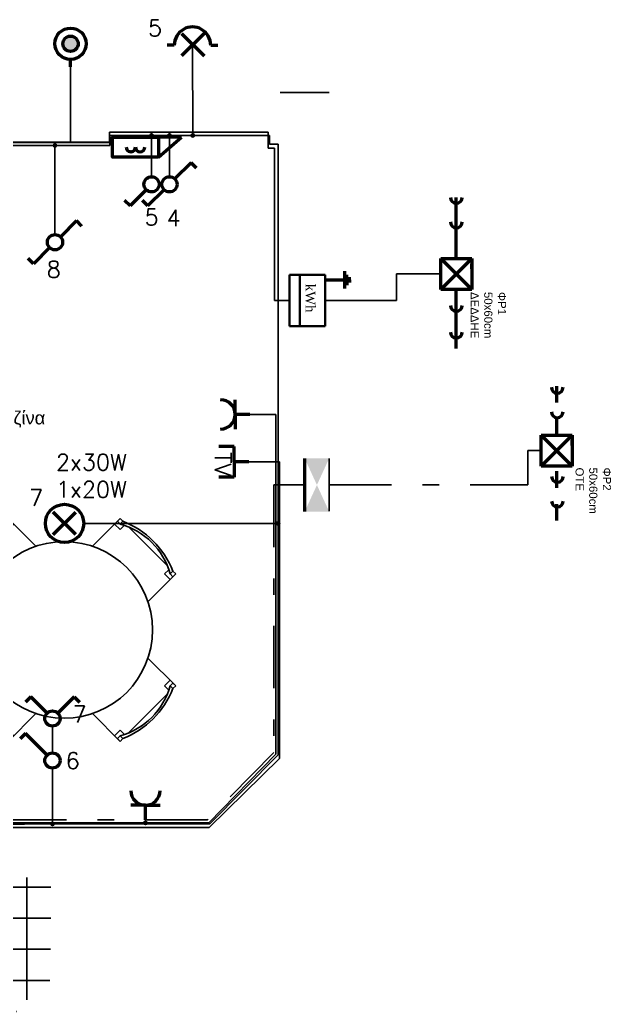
# Model space of a CAD drawing. Header units: metres. Extents: x -82.3 to -56.2, y 15.4 to 27.6.
# Drawn here: x -59.81 to -56.2, y 15.67 to 21.73 of the extents above; entities that cross this region are included whole.
import ezdxf
from ezdxf.lldxf.tags import DXFTag

# ---------------------------------------------------------------- set-up
doc = ezdxf.new("R2010")
doc.units = ezdxf.units.M
doc.header["$LTSCALE"] = 0.1
doc.linetypes.add('ACAD_ISO12W100', pattern=[21, 12, -3, 0, -3, 0, -3])
doc.linetypes.add('DASHDOT', pattern=[25.4, 12.7, -6.35, 0, -6.35])
for name, color, linetype in [('00-03-ekswterikoi', 254, 'Continuous'), ('00-03-furn', 254, 'Continuous'), ('00-03-wall', 255, 'Continuous'), ('BUILD_FL002_USER', 254, 'Continuous'), ('Γραμμή TV', 30, 'DIVIDE2'), ('Γραμμή Κουδουνιών-Κλειδαριάς', 190, 'Continuous'), ('Γραμμή Ρευματοδοτών', 3, 'Continuous'), ('Γραμμή Τηλεφώνου', 30, 'DASHDOT'), ('Γραμμή Φωτισμού', 5, 'Continuous'), ('Παροχή', 11, 'Continuous')]:
    doc.layers.add(name, color=color, linetype=linetype)
doc.layers.add('Electrical', color=255, linetype='Continuous', lineweight=50)
doc.styles.add('KANABOS', font='arial.ttf')
doc.styles.add('Romans', font='Romans.shx')
tags = doc.linetypes.add('DIVIDE2', pattern=[0.625, 0.25, -0.125, 0, -0.125, 0, -0.125]).pattern_tags.tags
tags[14:15] = [DXFTag(74, 4), DXFTag(75, 0), DXFTag(340, '0'), DXFTag(46, 1.0), DXFTag(50, 0.0), DXFTag(44, 0.0), DXFTag(45, 0.0)]
tags[12:13] = [DXFTag(74, 4), DXFTag(75, 0), DXFTag(340, '0'), DXFTag(46, 1.0), DXFTag(50, 0.0), DXFTag(44, 0.0), DXFTag(45, 0.0)]
tags[10:11] = [DXFTag(74, 4), DXFTag(75, 0), DXFTag(340, '0'), DXFTag(46, 1.0), DXFTag(50, 0.0), DXFTag(44, 0.0), DXFTag(45, 0.0)]
tags[8:9] = [DXFTag(74, 4), DXFTag(75, 0), DXFTag(340, '0'), DXFTag(46, 1.0), DXFTag(50, 0.0), DXFTag(44, 0.0), DXFTag(45, 0.0)]
tags[6:7] = [DXFTag(74, 4), DXFTag(75, 0), DXFTag(340, '0'), DXFTag(46, 1.0), DXFTag(50, 0.0), DXFTag(44, 0.0), DXFTag(45, 0.0)]
tags[4:5] = [DXFTag(74, 4), DXFTag(75, 0), DXFTag(340, '0'), DXFTag(46, 1.0), DXFTag(50, 0.0), DXFTag(44, 0.0), DXFTag(45, 0.0)]
pattern_1 = [(0, (-135.498, -2.004), (0, 6.985), [5.08, -1.905]), (90, (-135.498, -2.004), (-6.985, 4e-16), [5.08, -1.905])]

# ---------------------------------------------------------------- blocks, each defined once
blk = doc.blocks.new('SYMBOL_Table_1_2D')
blk.add_circle((0, 0), 0.45)
blk = doc.blocks.new('table1')
at = {"extrusion": (-0.707107, 0.707107, -4.59227e-16)}
for p, q in [((67.3719, 23.3632, 1.44), (67.3549, 23.3463, 1.44)), ((67.0324, 23.0238, 1.44), (67.0494, 23.0408, 1.44))]:
    blk.add_line(p, q, dxfattribs=at)
for p, q in [((67.3719, 23.3632, 1.44), (67.3549, 23.3463, 1.44)), ((67.3719, 23.3632, 1.44), (67.3888, 23.3463, 1.44)), ((67.3719, 23.3632, 1.44), (67.5416, 23.1935, 1.44)), ((67.8863, 23.1935, 1.44), (68.056, 23.3632, 1.44)), ((68.056, 23.3632, 1.44), (68.039, 23.3463, 1.44)), ((68.056, 23.3632, 1.44), (68.0729, 23.3463, 1.44)), ((67.0842, 23.0755, 1.44), (67.3201, 23.3115, 1.44)), ((67.3459, 23.3213, 1.44), (67.3719, 23.2954, 1.44)), ((67.3719, 23.3293, 1.44), (67.3549, 23.3463, 1.44)), ((67.3719, 23.3293, 1.44), (67.3888, 23.3463, 1.44)), ((68.056, 23.3293, 1.44), (68.039, 23.3463, 1.44)), ((68.056, 23.3293, 1.44), (68.0729, 23.3463, 1.44)), ((68.0819, 23.3213, 1.44), (68.056, 23.2954, 1.44)), ((68.1077, 23.3115, 1.44), (68.3436, 23.0755, 1.44)), ((67.0324, 23.0238, 1.44), (67.0494, 23.0408, 1.44)), ((67.0324, 23.0238, 1.44), (67.0494, 23.0069, 1.44)), ((67.2021, 22.8541, 1.44), (67.0324, 23.0238, 1.44)), ((67.0664, 23.0238, 1.44), (67.0494, 23.0408, 1.44)), ((67.0664, 23.0238, 1.44), (67.0494, 23.0069, 1.44)), ((67.0744, 23.0498, 1.44), (67.1003, 23.0238, 1.44)), ((68.3954, 23.0238, 1.44), (68.2257, 22.8541, 1.44)), ((68.3534, 23.0498, 1.44), (68.3275, 23.0238, 1.44)), ((68.3614, 23.0238, 1.44), (68.3784, 23.0408, 1.44)), ((68.3614, 23.0238, 1.44), (68.3784, 23.0069, 1.44)), ((68.3954, 23.0238, 1.44), (68.3784, 23.0408, 1.44)), ((68.3954, 23.0238, 1.44), (68.3784, 23.0069, 1.44)), ((67.2021, 22.5094, 1.44), (67.0324, 22.3397, 1.44)), ((68.3954, 22.3397, 1.44), (68.2257, 22.5094, 1.44)), ((67.0324, 22.3397, 1.44), (67.0494, 22.3567, 1.44)), ((67.0324, 22.3397, 1.44), (67.0494, 22.3227, 1.44)), ((67.0664, 22.3397, 1.44), (67.0494, 22.3567, 1.44)), ((67.0664, 22.3397, 1.44), (67.0494, 22.3227, 1.44)), ((67.0744, 22.3138, 1.44), (67.1003, 22.3397, 1.44)), ((68.3534, 22.3138, 1.44), (68.3275, 22.3397, 1.44)), ((68.3614, 22.3397, 1.44), (68.3784, 22.3567, 1.44)), ((68.3614, 22.3397, 1.44), (68.3784, 22.3227, 1.44)), ((68.3954, 22.3397, 1.44), (68.3784, 22.3567, 1.44)), ((68.3954, 22.3397, 1.44), (68.3784, 22.3227, 1.44)), ((67.0842, 22.288, 1.44), (67.3201, 22.052, 1.44)), ((68.1077, 22.052, 1.44), (68.3436, 22.288, 1.44)), ((67.3719, 22.0003, 1.44), (67.5416, 22.17, 1.44)), ((67.8863, 22.17, 1.44), (68.056, 22.0003, 1.44)), ((67.3459, 22.0422, 1.44), (67.3719, 22.0682, 1.44)), ((67.3719, 22.0342, 1.44), (67.3549, 22.0173, 1.44)), ((67.3719, 22.0342, 1.44), (67.3888, 22.0173, 1.44)), ((68.056, 22.0342, 1.44), (68.039, 22.0173, 1.44)), ((68.0819, 22.0422, 1.44), (68.056, 22.0682, 1.44)), ((68.056, 22.0342, 1.44), (68.0729, 22.0173, 1.44)), ((67.3719, 22.0003, 1.44), (67.3549, 22.0173, 1.44)), ((67.3719, 22.0003, 1.44), (67.3888, 22.0173, 1.44)), ((68.056, 22.0003, 1.44), (68.039, 22.0173, 1.44)), ((68.056, 22.0003, 1.44), (68.0729, 22.0173, 1.44))]:
    blk.add_line(p, q)
at = {"extrusion": (0.707107, 0.707107, 0)}
for p, q in [((67.3719, 23.3632, 1.44), (67.3888, 23.3463, 1.44)), ((68.3954, 22.3397, 1.44), (68.3784, 22.3567, 1.44))]:
    blk.add_line(p, q, dxfattribs=at)
at = {"extrusion": (-0.707107, 0.707107, 0)}
for p, q in [((68.056, 23.3632, 1.44), (68.039, 23.3463, 1.44)), ((67.0324, 22.3397, 1.44), (67.0494, 22.3567, 1.44))]:
    blk.add_line(p, q, dxfattribs=at)
at = {"extrusion": (0.707107, 0.707107, -4.59227e-16)}
for p, q in [((68.056, 23.3632, 1.44), (68.0729, 23.3463, 1.44)), ((68.3954, 23.0238, 1.44), (68.3784, 23.0408, 1.44))]:
    blk.add_line(p, q, dxfattribs=at)
at = {"extrusion": (-0.70573, -0.70573, 0.062378)}
for p, q in [((67.3719, 23.3293, 1.44), (67.3549, 23.3463, 1.44)), ((68.056, 23.2954, 1.44), (68.022, 23.3293, 1.44)), ((68.056, 23.3293, 1.44), (68.039, 23.3463, 1.44)), ((68.3275, 23.0238, 1.44), (68.3614, 22.9899, 1.44)), ((68.3614, 23.0238, 1.44), (68.3784, 23.0069, 1.44)), ((68.3614, 22.3397, 1.44), (68.3784, 22.3227, 1.44))]:
    blk.add_line(p, q, dxfattribs=at)
at = {"extrusion": (0.70573, -0.70573, 0.062378)}
for p, q in [((67.3719, 23.3293, 1.44), (67.3888, 23.3463, 1.44)), ((67.3719, 23.2954, 1.44), (67.4058, 23.3293, 1.44)), ((68.056, 23.3293, 1.44), (68.0729, 23.3463, 1.44)), ((68.056, 23.3293, 1.44), (68.0729, 23.3463, 1.44)), ((67.0664, 23.0238, 1.44), (67.0494, 23.0069, 1.44)), ((67.1003, 23.0238, 1.44), (67.0664, 22.9899, 1.44)), ((67.0664, 22.3397, 1.44), (67.0494, 22.3227, 1.44)), ((67.0664, 22.3397, 1.44), (67.0494, 22.3227, 1.44))]:
    blk.add_line(p, q, dxfattribs=at)
at = {"extrusion": (-0.707107, -0.707107, 0)}
for p, q in [((67.0324, 23.0238, 1.44), (67.0494, 23.0069, 1.44)), ((68.056, 22.0003, 1.44), (68.039, 22.0173, 1.44))]:
    blk.add_line(p, q, dxfattribs=at)
at = {"extrusion": (0.70573, 0.70573, 0.062378)}
for p, q in [((67.0664, 23.0238, 1.44), (67.0494, 23.0408, 1.44)), ((67.0664, 23.0238, 1.44), (67.0494, 23.0408, 1.44)), ((67.0664, 22.3397, 1.44), (67.0494, 22.3567, 1.44)), ((67.1003, 22.3397, 1.44), (67.0664, 22.3737, 1.44)), ((67.3719, 22.0682, 1.44), (67.4058, 22.0342, 1.44)), ((67.3719, 22.0342, 1.44), (67.3888, 22.0173, 1.44)), ((68.056, 22.0342, 1.44), (68.0729, 22.0173, 1.44)), ((68.056, 22.0342, 1.44), (68.0729, 22.0173, 1.44))]:
    blk.add_line(p, q, dxfattribs=at)
at = {"extrusion": (-0.70573, 0.70573, 0.062378)}
for p, q in [((68.3614, 23.0238, 1.44), (68.3784, 23.0408, 1.44)), ((68.3275, 22.3397, 1.44), (68.3614, 22.3737, 1.44)), ((68.3614, 22.3397, 1.44), (68.3784, 22.3567, 1.44)), ((67.3719, 22.0342, 1.44), (67.3549, 22.0173, 1.44)), ((68.056, 22.0682, 1.44), (68.022, 22.0342, 1.44)), ((68.056, 22.0342, 1.44), (68.039, 22.0173, 1.44))]:
    blk.add_line(p, q, dxfattribs=at)
at = {"extrusion": (0.707107, -0.707107, 0)}
for p, q in [((68.3954, 23.0238, 1.44), (68.3784, 23.0069, 1.44)), ((67.3719, 22.0003, 1.44), (67.3888, 22.0173, 1.44))]:
    blk.add_line(p, q, dxfattribs=at)
at = {"extrusion": (-0.707107, -0.707107, -4.59227e-16)}
for p, q in [((67.0324, 22.3397, 1.44), (67.0494, 22.3227, 1.44)), ((67.3719, 22.0003, 1.44), (67.3549, 22.0173, 1.44))]:
    blk.add_line(p, q, dxfattribs=at)
at = {"extrusion": (0.707107, -0.707107, -4.59227e-16)}
for p, q in [((68.3954, 22.3397, 1.44), (68.3784, 22.3227, 1.44)), ((68.056, 22.0003, 1.44), (68.0729, 22.0173, 1.44))]:
    blk.add_line(p, q, dxfattribs=at)
for centre, major_axis, start_param, end_param in [((67.5526, 22.8431, 1.44), (0.3823, 0.3823), 1.159768, 1.981825), ((67.4882, 22.9075, 1.44), (-0.3094, 0.3094), -0.516182, 0.516262), ((67.9396, 22.9075, 1.44), (0.3094, 0.3094), 5.767004, 6.799447), ((67.8752, 22.8431, 1.44), (0.3823, 0.3823), 5.872157, 6.694214), ((67.4882, 22.4561, 1.44), (-0.3094, 0.3094), 1.054535, 2.086978), ((67.9396, 22.4561, 1.44), (-0.3094, 0.3094), 2.625331, 3.657774), ((67.5526, 22.5204, 1.44), (0.3823, 0.3823), 2.730564, 3.552621), ((67.8752, 22.5204, 1.44), (0.3823, 0.3823), 4.301361, 5.123417)]:
    blk.add_ellipse(centre, major_axis=major_axis, ratio=1, start_param=start_param, end_param=end_param)
at = {"xscale": 1.200000000000008, "yscale": 1.200000000000008, "zscale": 1.500000000000004, "rotation": 44.99999999999956}
blk.add_blockref('SYMBOL_Table_1_2D', (67.7139, 22.6818, 1.44), dxfattribs=at)

msp = doc.modelspace()

# ---------------------------------------------------------------- hatches: boundary and pattern name
at = {"layer": '00-03-ekswterikoi', "ltscale": 0.3}
h = msp.add_hatch(dxfattribs=at)
h.set_pattern_fill('NET', color=253, scale=0.06, style=0)
h.set_pattern_definition([(0, (-57.09974, 25.57588), (0, 0.1905), []), (90, (-57.09974, 25.57588), (-0.1905, 1e-17), [])])
h.paths.add_polyline_path([(-62.4447, 15.7377), (-60.0197, 15.747), (-59.8772, 15.7435), (-60.0197, 15.747), (-60.0197, 15.8549), (-59.8294, 15.6667), (-59.8294, 15.7417), (-59.6294, 15.7417), (-59.6197, 16.1908), (-59.6197, 16.4908), (-60.4697, 16.4908), (-60.4697, 16.5057), (-60.5197, 16.5057), (-61.7197, 16.5057), (-61.7697, 16.5057), (-61.7697, 16.4908), (-62.4447, 16.4908)])
at = {"layer": 'Electrical', "ltscale": 2}
h = msp.add_hatch(color=256, dxfattribs=at)
h.dxf.hatch_style = 1
edge = h.paths.add_edge_path()
edge.add_arc((-59.4997, 21.5888), 0.0469, 0, 360)
at = {"layer": 'Electrical', "linetype": 'Continuous'}
h = msp.add_hatch(color=256, dxfattribs=at)
h.paths.add_polyline_path([(-57.9942, 18.8904), (-58.0687, 18.7282), (-57.9198, 18.7282)])
h.paths.add_polyline_path([(-58.0687, 19.0526), (-57.9942, 18.8904), (-57.9198, 19.0526)])
at = {"layer": 'Γραμμή Ρευματοδοτών', "ltscale": 0.3}
h = msp.add_hatch(dxfattribs=at)
h.set_pattern_fill('ANGLE', color=256)
h.set_pattern_definition(pattern_1)
h.paths.add_polyline_path([(-59.0325, 16.8237), (-59.0525, 16.8237, 0.159286), (-59.0506, 16.8178), (-59.0345, 16.8178, 0.159286)])
h.paths.add_polyline_path([(-59.0345, 16.8178), (-59.0506, 16.8178, 0.507313)])
h.paths.add_polyline_path([(-59.0425, 16.8337), (-59.0425, 16.8237), (-59.0325, 16.8237, 0.414214)])
h.paths.add_polyline_path([(-59.0425, 16.8337, 0.414214), (-59.0525, 16.8237), (-59.0425, 16.8237)])
h.paths.add_polyline_path([(-60.6487, 20.9537), (-60.6587, 20.9537), (-60.6587, 20.9437, 0.414214)])
h.paths.add_polyline_path([(-60.6587, 20.9537), (-60.6687, 20.9537, 0.414214), (-60.6587, 20.9437)])
h.paths.add_polyline_path([(-60.6687, 20.9537), (-60.6487, 20.9537, 1)])
h.paths.add_polyline_path([(-61.7976, 20.9537), (-61.7776, 20.9537, 1)])
h.paths.add_polyline_path([(-61.7776, 20.9537), (-61.7876, 20.9537), (-61.7876, 20.9437, 0.414214)])
h.paths.add_polyline_path([(-61.7876, 20.9537), (-61.7976, 20.9537, 0.414214), (-61.7876, 20.9437)])
h = msp.add_hatch(dxfattribs=at)
h.set_pattern_fill('ANGLE', color=256)
h.set_pattern_definition(pattern_1)
h.paths.add_polyline_path([(-59.0425, 16.8337, 0.414214), (-59.0525, 16.8237), (-59.0425, 16.8237)])
h.paths.add_polyline_path([(-59.0425, 16.8337), (-59.0425, 16.8237), (-59.0325, 16.8237, 0.414214)])
h.paths.add_polyline_path([(-59.0325, 16.8237), (-59.0425, 16.8237), (-59.0525, 16.8237, 0.159286), (-59.0506, 16.8178), (-59.0345, 16.8178, 0.159286)])
h.paths.add_polyline_path([(-59.0345, 16.8178), (-59.0506, 16.8178, 0.507313)])
at = {"layer": 'Γραμμή Φωτισμού', "ltscale": 0.3}
h = msp.add_hatch(dxfattribs=at)
h.set_pattern_fill('ANGLE', color=256)
h.set_pattern_definition(pattern_1)
h.paths.add_polyline_path([(-59.0144, 21.0284), (-58.9944, 21.0284, 1)])
h.paths.add_polyline_path([(-59.0044, 21.0284), (-59.0144, 21.0284, 0.414214), (-59.0044, 21.0184)])
h.paths.add_polyline_path([(-58.9944, 21.0284), (-59.0044, 21.0284), (-59.0044, 21.0184, 0.414214)])
h.paths.add_polyline_path([(-58.9056, 21.0284), (-58.8856, 21.0284, 1)])
h.paths.add_polyline_path([(-58.8956, 21.0284), (-58.9056, 21.0284, 0.414214), (-58.8956, 21.0184)])
h.paths.add_polyline_path([(-58.8856, 21.0284), (-58.8956, 21.0284), (-58.8956, 21.0184, 0.414214)])
h = msp.add_hatch(dxfattribs=at)
h.set_pattern_fill('ANGLE', color=256)
h.set_pattern_definition(pattern_1)
h.paths.add_polyline_path([(-59.0144, 21.0284), (-58.9944, 21.0284, 1)])
h.paths.add_polyline_path([(-58.9944, 21.0284), (-59.0044, 21.0284), (-59.0044, 21.0184, 0.414214)])
h.paths.add_polyline_path([(-59.0044, 21.0284), (-59.0144, 21.0284, 0.414214), (-59.0044, 21.0184)])
h = msp.add_hatch(dxfattribs=at)
h.set_pattern_fill('ANGLE', color=256)
h.set_pattern_definition(pattern_1)
h.paths.add_polyline_path([(-58.9056, 21.0284), (-58.8856, 21.0284, 1)])
h.paths.add_polyline_path([(-58.8956, 21.0284), (-58.9056, 21.0284, 0.414214), (-58.8956, 21.0184)])
h.paths.add_polyline_path([(-58.8856, 21.0284), (-58.8956, 21.0284), (-58.8956, 21.0184, 0.414214)])
h = msp.add_hatch(dxfattribs=at)
h.set_pattern_fill('ANGLE', color=256)
h.set_pattern_definition([(0, (-135.355, -2.004), (0, 6.985), [5.08, -1.905]), (90, (-135.355, -2.004), (-6.985, 4e-16), [5.08, -1.905])])
h.paths.add_polyline_path([(-58.7627, 21.0284), (-58.7427, 21.0284, 1)])
h.paths.add_polyline_path([(-58.7527, 21.0284), (-58.7627, 21.0284, 0.414214), (-58.7527, 21.0184)])
h.paths.add_polyline_path([(-58.7427, 21.0284), (-58.7527, 21.0284), (-58.7527, 21.0184, 0.414214)])
h = msp.add_hatch(dxfattribs=at)
h.set_pattern_fill('ANGLE', color=256)
h.set_pattern_definition(pattern_1)
h.paths.add_polyline_path([(-58.7528, 21.0384), (-58.7527, 21.0284), (-58.7427, 21.0284, 0.415223)])
h.paths.add_polyline_path([(-58.7528, 21.0384, 0.413205), (-58.7627, 21.0284), (-58.7527, 21.0284)])
h.paths.add_polyline_path([(-58.7427, 21.0284), (-58.7527, 21.0284), (-58.7627, 21.0284, 1)])
h = msp.add_hatch(dxfattribs=at)
h.set_pattern_fill('ANGLE', color=256)
h.set_pattern_definition(pattern_1)
h.paths.add_polyline_path([(-59.6047, 20.9671), (-59.5847, 20.9671, 1)])
h.paths.add_polyline_path([(-59.5947, 20.9671), (-59.6047, 20.9671, 0.414214), (-59.5947, 20.9571)])
h.paths.add_polyline_path([(-59.5847, 20.9671), (-59.5947, 20.9671), (-59.5947, 20.9571, 0.414214)])
h = msp.add_hatch(dxfattribs=at)
h.set_pattern_fill('ANGLE', color=256)
h.set_pattern_definition(pattern_1)
h.paths.add_polyline_path([(-59.5847, 20.9671), (-59.5947, 20.9671), (-59.5947, 20.9571, 0.414214)])
h.paths.add_polyline_path([(-59.6047, 20.9671), (-59.5847, 20.9671, 1)])
h.paths.add_polyline_path([(-59.5947, 20.9671), (-59.6047, 20.9671, 0.414214), (-59.5947, 20.9571)])
h = msp.add_hatch(dxfattribs=at)
h.set_pattern_fill('ANGLE', color=256)
h.set_pattern_definition(pattern_1)
h.paths.add_polyline_path([(-58.2318, 18.6653, 0.414214), (-58.2418, 18.6553), (-58.2318, 18.6553)])
h.paths.add_polyline_path([(-58.2318, 18.6553), (-58.2418, 18.6553, 0.414214), (-58.2318, 18.6453)])
h.paths.add_polyline_path([(-58.2318, 18.6653), (-58.2318, 18.6553), (-58.2318, 18.6453, 0.414214), (-58.2218, 18.6553, 0.414214)])
h = msp.add_hatch(dxfattribs=at)
h.set_pattern_fill('ANGLE', color=256)
h.set_pattern_definition(pattern_1)
h.paths.add_polyline_path([(-59.6023, 16.8237), (-59.6104, 16.8237), (-59.6104, 16.8178), (-59.6004, 16.8178, 0.159286)], flags=17)
h.paths.add_polyline_path([(-59.6004, 16.8178), (-59.6104, 16.8178), (-59.6204, 16.8177, 0.996005)])
h.paths.add_polyline_path([(-59.6104, 16.8278), (-59.6104, 16.8178), (-59.6004, 16.8178, 0.159286), (-59.6023, 16.8237, 0.239149)])
h.paths.add_polyline_path([(-59.6104, 16.8278, 0.239149), (-59.6185, 16.8237), (-59.6104, 16.8237)])
h.paths.add_polyline_path([(-59.6104, 16.8237), (-59.6185, 16.8237, 0.159286), (-59.6204, 16.8178, 0.002002), (-59.6204, 16.8177), (-59.6104, 16.8178)])
h = msp.add_hatch(dxfattribs=at)
h.set_pattern_fill('ANGLE', color=256)
h.set_pattern_definition(pattern_1)
h.paths.add_polyline_path([(-59.6104, 16.8278), (-59.6104, 16.8237), (-59.6023, 16.8237, 0.239149)])
h.paths.add_polyline_path([(-59.6023, 16.8237), (-59.6104, 16.8237), (-59.6104, 16.8178), (-59.6004, 16.8178, 0.159286)])
h.paths.add_polyline_path([(-59.6104, 16.8237), (-59.6185, 16.8237, 0.159286), (-59.6204, 16.8178, 0.002002), (-59.6204, 16.8177), (-59.6104, 16.8178)])
h.paths.add_polyline_path([(-59.6104, 16.8278, 0.239149), (-59.6185, 16.8237), (-59.6104, 16.8237)])
h.paths.add_polyline_path([(-59.6004, 16.8178), (-59.6104, 16.8178), (-59.6204, 16.8177, 0.996005)])
h = msp.add_hatch(dxfattribs=at)
h.set_pattern_fill('ANGLE', color=256)
h.set_pattern_definition(pattern_1)
h.paths.add_polyline_path([(-59.6023, 16.8237), (-59.6104, 16.8237), (-59.6104, 16.8178), (-59.6004, 16.8178, 0.159286)])

# ---------------------------------------------------------------- linework, layer by layer
at = {"layer": '00-03-wall', "ltscale": 0.3}
for p, q in [((-58.2197, 21.2908), (-57.9197, 21.2908)), ((-57.9197, 19.0526), (-57.9197, 18.7295))]:
    msp.add_line(p, q, dxfattribs=at)
at = {"layer": 'Electrical'}
for p, q in [((-58.8213, 21.6511, -7.96), (-58.6841, 21.514, -7.96)), ((-58.6841, 21.6511, -7.96), (-58.8213, 21.514, -7.96)), ((-58.8658, 21.5806, -7.96), (-58.9102, 21.5806, -7.96)), ((-58.6435, 21.5806, -7.96), (-58.599, 21.5806, -7.96)), ((-59.4997, 21.4474, -7.96), (-59.4997, 21.493, -7.96)), ((-57.8265, 20.1978, 1.44), (-57.8265, 20.0916, 1.44)), ((-57.8109, 20.1447, 1.44), (-57.8109, 20.1759, 1.44)), ((-57.7953, 20.1447, 1.44), (-57.7953, 20.1603, 1.44)), ((-57.8109, 20.1447, 1.44), (-57.8109, 20.1134, 1.44)), ((-57.7953, 20.1447, 1.44), (-57.7953, 20.1291, 1.44)), ((-58.4938, 19.3222, -0.7047), (-58.4938, 19.4116, -0.7047)), ((-58.4043, 19.3222, -0.7047), (-58.4938, 19.3222, -0.7047)), ((-58.4938, 19.3222, -0.7047), (-58.4938, 19.2327, -0.7047)), ((-58.4105, 19.0323, -7.96), (-58.5, 19.0323, -7.96)), ((-58.5466, 18.9389, -7.96), (-58.5933, 18.9389, -7.96)), ((-59.4679, 18.5867, -7.96), (-59.6051, 18.7239, -7.96)), ((-59.6051, 18.5867, -7.96), (-59.4679, 18.7239, -7.96)), ((-59.0425, 16.9318, -7.96), (-59.132, 16.9318, -7.96)), ((-59.0425, 16.8424, -7.96), (-59.0425, 16.9318, -7.96)), ((-59.0425, 16.9318, -7.96), (-58.9531, 16.9318, -7.96))]:
    msp.add_line(p, q, dxfattribs=at)
at = {"layer": 'Electrical', "linetype": 'Continuous'}
for p, q in [((-58.8219, 21.0175, -7.96), (-58.9623, 21.0175, -7.96)), ((-58.7636, 20.8609, -3.98), (-58.8626, 20.762, -3.98)), ((-58.7307, 20.8279, -3.98), (-58.7636, 20.8609, -3.98)), ((-59.0374, 20.696, -3.98), (-59.1363, 20.5971, -3.98)), ((-58.9285, 20.696, -3.98), (-59.0275, 20.5971, -3.98)), ((-59.1363, 20.5971, -3.98), (-59.1693, 20.6301, -3.98)), ((-59.0275, 20.5971, -3.98), (-59.0604, 20.6301, -3.98)), ((-59.4627, 20.507, -7.96), (-59.5617, 20.408, -7.96)), ((-59.4298, 20.474, -7.96), (-59.4627, 20.507, -7.96)), ((-59.6277, 20.3421, -7.96), (-59.7266, 20.2431, -7.96)), ((-59.7266, 20.2431, -7.96), (-59.7595, 20.2762, -7.96)), ((-57.2373, 20.0862, -9.4), (-57.2373, 20.2752, -9.4)), ((-57.2373, 20.2752, -9.4), (-57.0483, 20.2752, -9.4)), ((-57.1428, 20.2752, -9.4), (-57.1428, 20.2752, -9.4)), ((-57.1428, 20.2752, -9.4), (-57.0955, 20.2752, -9.4)), ((-57.0483, 20.2752, -9.4), (-57.0483, 20.0862, -9.4)), ((-57.0483, 20.2122, -9.4), (-57.0483, 20.2437, -9.4)), ((-57.0483, 20.1492, -9.4), (-57.0483, 20.1177, -9.4)), ((-57.0483, 20.0862, -9.4), (-57.2373, 20.0862, -9.4)), ((-56.6232, 19.0062, -7.96), (-56.6232, 19.1952, -7.96)), ((-56.6232, 19.1952, -7.96), (-56.4342, 19.1952, -7.96)), ((-56.5287, 19.1952, -7.96), (-56.5287, 19.1952, -7.96)), ((-56.5287, 19.1952, -7.96), (-56.4814, 19.1952, -7.96)), ((-56.4342, 19.1952, -7.96), (-56.4342, 19.0062, -7.96)), ((-58.5, 19.1256, -7.96), (-58.5933, 19.1256, -7.96)), ((-58.5, 19.0323, -7.96), (-58.5, 19.1256, -7.96)), ((-56.4342, 19.1322, -7.96), (-56.4342, 19.1637, -7.96)), ((-56.4342, 19.0692, -7.96), (-56.4342, 19.0377, -7.96)), ((-58.5, 19.0323, -7.96), (-58.5, 18.9389, -7.96)), ((-58.0687, 18.7282), (-58.0687, 19.0526)), ((-56.4342, 19.0062, -7.96), (-56.6232, 19.0062, -7.96)), ((-58.5, 18.9389, -7.96), (-58.5466, 18.9389, -7.96)), ((-59.7423, 17.5945, -7.96), (-59.7753, 17.5615, -7.96)), ((-59.6434, 17.4955, -7.96), (-59.7423, 17.5945, -7.96)), ((-59.4785, 17.5945, -7.96), (-59.5774, 17.4955, -7.96)), ((-59.4785, 17.5944, -7.96), (-59.4455, 17.5615, -7.96)), ((-59.7753, 17.3704, -7.96), (-59.8082, 17.3373, -7.96)), ((-59.7423, 17.3373, -7.96), (-59.7753, 17.3704, -7.96)), ((-59.6434, 17.2384, -7.96), (-59.7423, 17.3373, -7.96))]:
    msp.add_line(p, q, dxfattribs=at)
at = {"layer": 'Electrical', "ltscale": 0.3}
for p, q in [((-58.9623, 20.8954, -7.96), (-58.8219, 21.0175, -7.96)), ((-57.1428, 20.2752, -9.4), (-57.1425, 20.649, -9.4)), ((-57.0483, 20.2752, -9.4), (-57.2373, 20.0862, -9.4)), ((-57.0483, 20.0862, -9.4), (-57.2373, 20.2752, -9.4)), ((-57.9434, 20.1447, 1.44), (-57.8265, 20.1447, 1.44)), ((-57.1428, 19.7246, -9.4), (-57.1428, 20.0862, -9.4)), ((-56.4342, 19.1952, -7.96), (-56.6232, 19.0062, -7.96)), ((-56.4342, 19.0062, -7.96), (-56.6232, 19.1952, -7.96))]:
    msp.add_line(p, q, dxfattribs=at)
at = {"layer": 'Electrical', "lineweight": 35}
for p, q in [((-58.1621, 19.8624, 1.44), (-58.1621, 20.1749, 1.44)), ((-58.1621, 20.1749, 1.44), (-58.1309, 20.1749, 1.44)), ((-57.9434, 20.1749, 1.44), (-58.1309, 20.1749, 1.44)), ((-58.0996, 20.1749, 1.44), (-58.0996, 19.8624, 1.44)), ((-57.9434, 19.8624, 1.44), (-57.9434, 20.1749, 1.44)), ((-58.1309, 19.8624, 1.44), (-58.1621, 19.8624, 1.44)), ((-58.1309, 19.8624, 1.44), (-57.9434, 19.8624, 1.44))]:
    msp.add_line(p, q, dxfattribs=at)
at = {"layer": 'Electrical', "linetype": 'ACAD_ISO12W100', "ltscale": 0.05}
for p, q in [((-56.5287, 19.1952, -7.96), (-56.5287, 19.5275, -7.96)), ((-56.5287, 18.674, -7.96), (-56.5287, 19.0062, -7.96))]:
    msp.add_line(p, q, dxfattribs=at)
at = {"layer": 'Electrical', "linetype": 'Continuous', "elevation": -7.96}
msp.add_lwpolyline([(-58.9623, 20.8954), (-59.243, 20.8954), (-59.243, 21.0175), (-58.9623, 21.0175)], close=True, dxfattribs=at)
at = {"layer": 'Electrical'}
for centre, radius in [((-59.4997, 21.5888, -7.96), 0.0958), ((-59.4997, 21.5888, -7.96), 0.0469), ((-59.5365, 18.6553, -7.96), 0.117)]:
    msp.add_circle(centre, radius, dxfattribs=at)
at = {"layer": 'Electrical', "linetype": 'Continuous'}
for centre in [(-59.0044, 20.729, -3.98), (-58.8956, 20.729, -3.98), (-59.5947, 20.3751, -7.96), (-59.6104, 17.4626, -7.96), (-59.6104, 17.2054, -7.96)]:
    msp.add_circle(centre, 0.0466, dxfattribs=at)
at = {"layer": 'Electrical'}
for centre, radius, start, end in [((-58.7546, 21.5806, -7.96), 0.1111, 360, 180.00002), ((-57.1425, 20.649, -9.4), 0.0358, 180, 0), ((-57.1425, 20.4988, -9.4), 0.0358, 180, 0), ((-57.1425, 19.988, -9.4), 0.0358, 180, 0), ((-57.1428, 19.8247, -9.4), 0.0358, 180, 0), ((-56.5262, 19.4879, -7.96), 0.0358, 180, 0), ((-58.5832, 19.3222, -0.7047), 0.0894, 270, 90), ((-56.5262, 19.3377, -7.96), 0.0358, 180, 0), ((-56.5248, 18.9426, -7.96), 0.0358, 180, 0), ((-56.5248, 18.7924, -7.96), 0.0358, 180, 0), ((-59.0425, 17.0212, -7.96), 0.0894, 180, 0)]:
    msp.add_arc(centre, radius, start, end, dxfattribs=at)
at = {"layer": 'Electrical', "linetype": 'Continuous'}
for centre, start, end in [((-59.1312, 20.9561, -7.96), 179.32399, 0.67601), ((-59.0746, 20.9565, -7.96), 180, 0)]:
    msp.add_arc(centre, 0.028, start, end, dxfattribs=at)
at = {"layer": 'Γραμμή TV', "ltscale": 0.3}
for p, q in [((-58.4105, 19.0323, -7.96), (-58.2238, 19.0323, -7.96)), ((-58.2238, 17.2184), (-58.2238, 19.0323, -7.96)), ((-58.653, 16.7962, -10.3074), (-58.2238, 17.2184)), ((-64.735, 16.7962, -10.3074), (-58.653, 16.7962, -10.3074))]:
    msp.add_line(p, q, dxfattribs=at)
at = {"layer": 'Γραμμή Κουδουνιών-Κλειδαριάς', "ltscale": 0.3}
for p, q in [((-59.4997, 21.4474, -7.96), (-59.4997, 20.9844, -7.96)), ((-62.7972, 20.9844, -7.96), (-59.243, 20.9844, -7.96))]:
    msp.add_line(p, q, dxfattribs=at)
at = {"layer": 'Γραμμή Ρευματοδοτών', "ltscale": 0.3}
for p, q in [((-58.4043, 19.3222, -0.7047), (-58.2452, 19.3222, -0.7047)), ((-58.2452, 17.2441), (-58.2452, 19.3222)), ((-58.6542, 16.8237, -9.4), (-58.2452, 17.2441)), ((-61.1406, 16.8237, -9.4), (-58.973, 16.8237, -9.4)), ((-59.0425, 16.8424, -7.96), (-59.0425, 16.8237, -7.96)), ((-58.973, 16.8237, -9.4), (-58.6542, 16.8237, -9.4))]:
    msp.add_line(p, q, dxfattribs=at)
msp.add_circle((-59.0425, 16.8237, -7.96), 0.01, dxfattribs=at)
at = {"layer": 'Γραμμή Τηλεφώνου', "ltscale": 0.3}
for p, q in [((-56.7065, 18.8911), (-56.7066, 19.1007, -7.96)), ((-56.6232, 19.1007, -7.96), (-56.7066, 19.1007, -7.96)), ((-58.0687, 18.8904), (-58.2583, 18.8904)), ((-58.2583, 18.8904), (-58.2583, 17.2547)), ((-57.9197, 18.8911), (-56.7065, 18.8911)), ((-58.2583, 17.2547), (-58.6626, 16.8418)), ((-58.6626, 16.8418), (-62.5878, 16.8429, -9.4))]:
    msp.add_line(p, q, dxfattribs=at)
at = {"layer": 'Γραμμή Φωτισμού', "ltscale": 0.3}
for p, q in [((-58.7546, 21.5806, -7.96), (-58.7527, 21.0284, -7.96)), ((-59.2591, 20.9671, -9.4), (-59.2591, 21.0284, -9.4)), ((-59.2591, 21.0284, -9.4), (-58.2832, 21.0284, -9.4)), ((-59.0044, 20.7756, -3.98), (-59.0044, 21.0284, -3.98)), ((-58.8956, 20.7756, -3.98), (-58.8956, 21.0284, -3.98)), ((-58.2832, 21.0284, -9.4), (-58.2832, 20.9741, -9.4)), ((-62.8133, 20.9671, -9.4), (-59.4514, 20.9671, -9.4)), ((-59.5947, 20.4217, -7.96), (-59.5947, 20.9671, -7.96)), ((-59.4514, 20.9671, -9.4), (-59.2591, 20.9671, -9.4)), ((-58.2832, 20.9741, -9.4), (-58.2318, 20.9741, -9.4)), ((-58.2318, 20.9741, -9.4), (-58.2318, 17.2396, -9.4)), ((-59.4195, 18.6553, -7.96), (-58.2318, 18.6553, -7.96)), ((-59.6104, 17.4159, -7.96), (-59.6104, 17.2521, -7.96)), ((-58.2318, 17.2396, -9.4), (-58.648, 16.8178)), ((-59.6104, 17.1588, -7.96), (-59.6104, 16.8178, -7.96)), ((-59.6104, 16.8178), (-61.1074, 16.8058)), ((-58.648, 16.8178), (-59.6104, 16.8178))]:
    msp.add_line(p, q, dxfattribs=at)
for centre in [(-59.0044, 21.0284, -3.98), (-58.8956, 21.0284, -3.98), (-58.7527, 21.0284, -7.96), (-59.5947, 20.9671, -7.96), (-58.2318, 18.6553, -7.96), (-59.6104, 16.8178)]:
    msp.add_circle(centre, 0.01, dxfattribs=at)
at = {"layer": 'Παροχή', "ltscale": 0.3}
for p, q in [((-58.2921, 21.0471, 1.44), (-59.2621, 21.0471, 1.44)), ((-59.2621, 21.0471, 1.44), (-59.2621, 20.9872, 1.44)), ((-58.2921, 20.9507, 1.44), (-58.2921, 21.0471, 1.44)), ((-59.2621, 20.9872, 1.44), (-62.8182, 20.9872, 1.44)), ((-58.2533, 20.9507, 1.44), (-58.2921, 20.9507, 1.44)), ((-58.2533, 20.0187, 1.44), (-58.2533, 20.9507, 1.44)), ((-57.2373, 20.1807, -9.4), (-57.508, 20.1807, -9.4)), ((-57.508, 20.1807, -9.4), (-57.508, 20.0187, -9.4)), ((-58.1621, 20.0187, 1.44), (-58.2533, 20.0187, 1.44)), ((-57.9434, 20.0187, 1.44), (-57.508, 20.0187, 1.44))]:
    msp.add_line(p, q, dxfattribs=at)

# ---------------------------------------------------------------- block references
at = {"layer": '00-03-furn', "rotation": 180}
msp.add_blockref('table1', (8.1753, 40.686, -9.4), dxfattribs=at)

# ---------------------------------------------------------------- texts
at = {"layer": 'BUILD_FL002_USER', "style": 'KANABOS'}
msp.add_text('Καθιστικό - Τραπεζαρία - Κουζίνα', height=0.08, dxfattribs=at).set_placement((-61.3174, 19.261, -9.4))
at = {"layer": 'Electrical', "ltscale": 0.3, "char_height": 0.1, "style": 'Romans'}
for s, insert, attachment_point in [('5', (-58.9402, 21.6349), 9), ('5', (-58.9614, 20.4783), 9), ('4', (-58.8272, 20.4722), 9), ('8', (-59.5593, 20.1594), 9), ('2x30W\\P1x20W', (-59.1557, 18.813), 9), ('7', (-59.667, 18.7625), 9), ('7', (-59.4007, 17.5389), 3), ('6', (-59.4433, 17.2545), 3)]:
    msp.add_mtext_dynamic_manual_height_columns(s, width=0.238853, gutter_width=0.5, heights=[0], dxfattribs=dict(at, insert=insert, attachment_point=attachment_point))
at = {"layer": 'Electrical', "insert": (-58.065, 19.9459, 1.44), "char_height": 0.059375, "width": 0.25, "attachment_point": 9, "rotation": 270}
msp.add_mtext('{\\fTimes New Roman|b0|i0|c0|p18;kWh}', dxfattribs=at)
at = {"layer": 'Electrical', "ltscale": 0.3, "style": 'Romans'}
for s, width, insert, char_height, attachment_point, rotation in [('{\\fArial|b0|i0|c161|p34;ΦΡ1\\P50x60cm\\PΔΕΔΔΗΕ}', 0.238853, (-56.8386, 20.0709, -1.44), 0.05, 1, 270), ('TV', 0.374975, (-58.619, 18.945, -9.4), 0.1, 9, 269.82212), ('{\\fArial|b0|i0|c161|p34;ΦΡ\\fArial|b0|i0|c0|p34;2\\fArial|b0|i0|c161|p34;\\P\\fArial|b0|i0|c0|p34;50x60cm\\POTE}', 0.238853, (-56.1973, 18.9971), 0.05, 1, 270)]:
    msp.add_mtext_dynamic_manual_height_columns(s, width=width, gutter_width=0.5, heights=[0], dxfattribs=dict(at, insert=insert, char_height=char_height, attachment_point=attachment_point, rotation=rotation))

doc.saveas('drawing.dxf')
